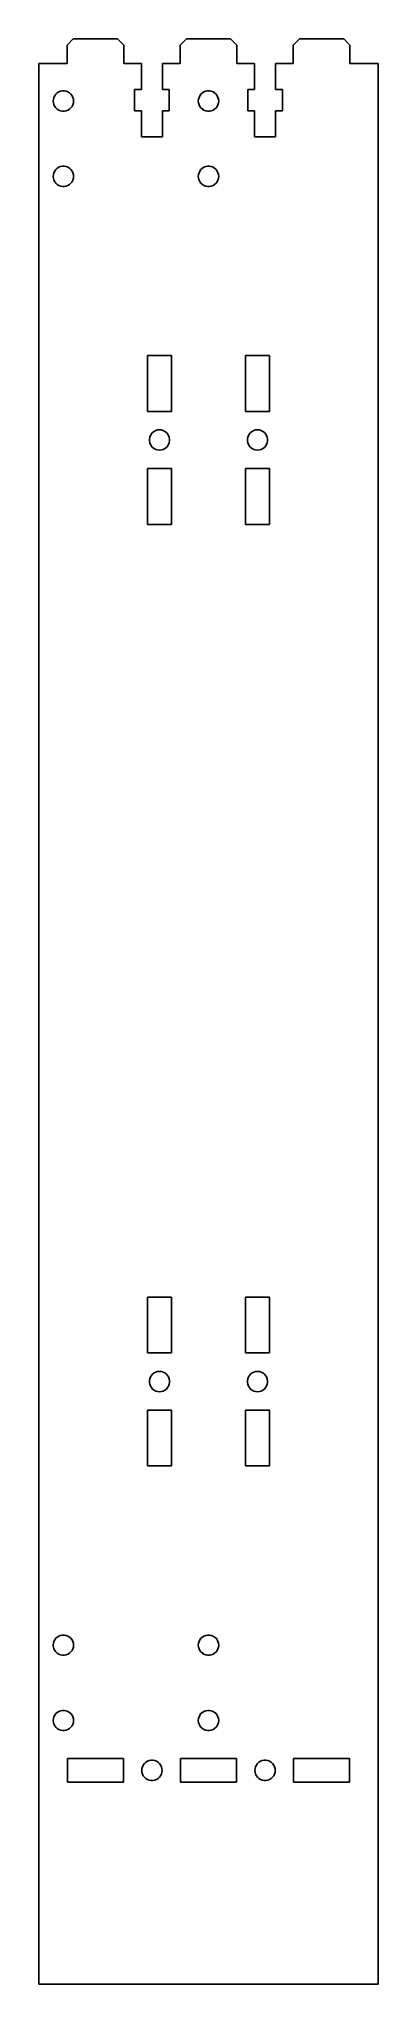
# Model space of a CAD drawing. Header units: metres. Extents: x -58 to 32, y -285 to 232.
import ezdxf

# ---------------------------------------------------------------- set-up
doc = ezdxf.new("R2010")
doc.units = ezdxf.units.M

msp = doc.modelspace()

# ---------------------------------------------------------------- linework, layer by layer
for p, q in [((-48.875, 231.5), (-50.5, 229.875)), ((-50.5, 229.875), (-50.5, 225)), ((-37.125, 231.5), (-48.875, 231.5)), ((-35.5, 229.875), (-37.125, 231.5)), ((-35.5, 225), (-35.5, 229.875)), ((-18.875, 231.5), (-20.5, 229.875)), ((-20.5, 229.875), (-20.5, 225)), ((-7.125, 231.5), (-18.875, 231.5)), ((-5.5, 229.875), (-7.125, 231.5)), ((-5.5, 225), (-5.5, 229.875)), ((11.125, 231.5), (9.5, 229.875)), ((9.5, 229.875), (9.5, 225)), ((22.875, 231.5), (11.125, 231.5)), ((24.5, 229.875), (22.875, 231.5)), ((24.5, 225), (24.5, 229.875)), ((-50.5, 225), (-58, 225)), ((-58, 225), (-58, -285)), ((-30.8, 225), (-35.5, 225)), ((-30.8, 218.1), (-30.8, 225)), ((-20.5, 225), (-25.2, 225)), ((-25.2, 225), (-25.2, 218.1)), ((-0.799988, 225), (-5.5, 225)), ((-0.799988, 218.1), (-0.799988, 225)), ((9.5, 225), (4.79999, 225)), ((4.79999, 225), (4.79999, 218.1)), ((32, 225), (24.5, 225)), ((32, -285), (32, 225)), ((-53.4953, 216.819), (-53.1271, 217.155)), ((-53.1271, 217.155), (-52.7035, 217.417)), ((-52.7035, 217.417), (-52.2389, 217.597)), ((-52.2389, 217.597), (-51.7491, 217.688)), ((-51.7491, 217.688), (-51.2509, 217.688)), ((-51.2509, 217.688), (-50.7611, 217.597)), ((-50.7611, 217.597), (-50.2965, 217.417)), ((-50.2965, 217.417), (-49.8729, 217.155)), ((-49.8729, 217.155), (-49.5047, 216.819)), ((-32.595, 212.4), (-32.595, 218.1)), ((-32.595, 218.1), (-30.8, 218.1)), ((-25.2, 218.1), (-23.405, 218.1)), ((-23.405, 218.1), (-23.405, 212.4)), ((-14.9953, 216.819), (-14.6271, 217.155)), ((-14.6271, 217.155), (-14.2035, 217.417)), ((-14.2035, 217.417), (-13.7389, 217.597)), ((-13.7389, 217.597), (-13.2491, 217.688)), ((-13.2491, 217.688), (-12.7509, 217.688)), ((-12.7509, 217.688), (-12.2611, 217.597)), ((-12.2611, 217.597), (-11.7965, 217.417)), ((-11.7965, 217.417), (-11.3729, 217.155)), ((-11.3729, 217.155), (-11.0047, 216.819)), ((-2.59499, 212.4), (-2.59499, 218.1)), ((-2.59499, 218.1), (-0.799988, 218.1)), ((4.79999, 218.1), (6.59499, 218.1)), ((6.59499, 218.1), (6.59499, 212.4)), ((-54.2, 215), (-54.154, 215.496)), ((-54.154, 214.504), (-54.2, 215)), ((-54.154, 215.496), (-54.0177, 215.975)), ((-54.0177, 214.025), (-54.154, 214.504)), ((-54.0177, 215.975), (-53.7956, 216.421)), ((-53.7956, 213.579), (-54.0177, 214.025)), ((-53.7956, 216.421), (-53.4953, 216.819)), ((-53.4953, 213.181), (-53.7956, 213.579)), ((-53.1271, 212.845), (-53.4953, 213.181)), ((-52.7035, 212.583), (-53.1271, 212.845)), ((-52.2389, 212.403), (-52.7035, 212.583)), ((-51.7491, 212.312), (-52.2389, 212.403)), ((-51.2509, 212.312), (-51.7491, 212.312)), ((-50.7611, 212.403), (-51.2509, 212.312)), ((-50.2965, 212.583), (-50.7611, 212.403)), ((-49.8729, 212.845), (-50.2965, 212.583)), ((-49.5047, 213.181), (-49.8729, 212.845)), ((-49.5047, 216.819), (-49.2044, 216.421)), ((-49.2044, 213.579), (-49.5047, 213.181)), ((-49.2044, 216.421), (-48.9823, 215.975)), ((-48.9823, 214.025), (-49.2044, 213.579)), ((-48.9823, 215.975), (-48.846, 215.496)), ((-48.846, 214.504), (-48.9823, 214.025)), ((-48.846, 215.496), (-48.8, 215)), ((-48.8, 215), (-48.846, 214.504)), ((-30.8, 212.4), (-32.595, 212.4)), ((-30.8, 205.5), (-30.8, 212.4)), ((-23.405, 212.4), (-25.2, 212.4)), ((-25.2, 212.4), (-25.2, 205.5)), ((-15.7, 215), (-15.654, 215.496)), ((-15.654, 214.504), (-15.7, 215)), ((-15.654, 215.496), (-15.5177, 215.975)), ((-15.5177, 214.025), (-15.654, 214.504)), ((-15.5177, 215.975), (-15.2956, 216.421)), ((-15.2956, 213.579), (-15.5177, 214.025)), ((-15.2956, 216.421), (-14.9953, 216.819)), ((-14.9953, 213.181), (-15.2956, 213.579)), ((-14.6271, 212.845), (-14.9953, 213.181)), ((-14.2035, 212.583), (-14.6271, 212.845)), ((-13.7389, 212.403), (-14.2035, 212.583)), ((-13.2491, 212.312), (-13.7389, 212.403)), ((-12.7509, 212.312), (-13.2491, 212.312)), ((-12.2611, 212.403), (-12.7509, 212.312)), ((-11.7965, 212.583), (-12.2611, 212.403)), ((-11.3729, 212.845), (-11.7965, 212.583)), ((-11.0047, 213.181), (-11.3729, 212.845)), ((-11.0047, 216.819), (-10.7044, 216.421)), ((-10.7044, 213.579), (-11.0047, 213.181)), ((-10.7044, 216.421), (-10.4823, 215.975)), ((-10.4823, 214.025), (-10.7044, 213.579)), ((-10.4823, 215.975), (-10.346, 215.496)), ((-10.346, 214.504), (-10.4823, 214.025)), ((-10.346, 215.496), (-10.3, 215)), ((-10.3, 215), (-10.346, 214.504)), ((-0.799988, 212.4), (-2.59499, 212.4)), ((-0.799988, 205.5), (-0.799988, 212.4)), ((6.59499, 212.4), (4.79999, 212.4)), ((4.79999, 212.4), (4.79999, 205.5)), ((-25.2, 205.5), (-30.8, 205.5)), ((4.79999, 205.5), (-0.799988, 205.5)), ((-54.0177, 195.975), (-53.7956, 196.421)), ((-53.7956, 196.421), (-53.4953, 196.819)), ((-53.4953, 196.819), (-53.1271, 197.155)), ((-53.1271, 197.155), (-52.7035, 197.417)), ((-52.7035, 197.417), (-52.2389, 197.597)), ((-52.2389, 197.597), (-51.7491, 197.688)), ((-51.7491, 197.688), (-51.2509, 197.688)), ((-51.2509, 197.688), (-50.7611, 197.597)), ((-50.7611, 197.597), (-50.2965, 197.417)), ((-50.2965, 197.417), (-49.8729, 197.155)), ((-49.8729, 197.155), (-49.5047, 196.819)), ((-49.5047, 196.819), (-49.2044, 196.421)), ((-49.2044, 196.421), (-48.9823, 195.975)), ((-15.5177, 195.975), (-15.2956, 196.421)), ((-15.2956, 196.421), (-14.9953, 196.819)), ((-14.9953, 196.819), (-14.6271, 197.155)), ((-14.6271, 197.155), (-14.2035, 197.417)), ((-14.2035, 197.417), (-13.7389, 197.597)), ((-13.7389, 197.597), (-13.2491, 197.688)), ((-13.2491, 197.688), (-12.7509, 197.688)), ((-12.7509, 197.688), (-12.2611, 197.597)), ((-12.2611, 197.597), (-11.7965, 197.417)), ((-11.7965, 197.417), (-11.3729, 197.155)), ((-11.3729, 197.155), (-11.0047, 196.819)), ((-11.0047, 196.819), (-10.7044, 196.421)), ((-10.7044, 196.421), (-10.4823, 195.975)), ((-54.2, 195), (-54.154, 195.496)), ((-54.154, 194.504), (-54.2, 195)), ((-54.154, 195.496), (-54.0177, 195.975)), ((-54.0177, 194.025), (-54.154, 194.504)), ((-53.7956, 193.579), (-54.0177, 194.025)), ((-53.4953, 193.181), (-53.7956, 193.579)), ((-53.1271, 192.845), (-53.4953, 193.181)), ((-52.7035, 192.583), (-53.1271, 192.845)), ((-52.2389, 192.403), (-52.7035, 192.583)), ((-51.7491, 192.312), (-52.2389, 192.403)), ((-51.2509, 192.312), (-51.7491, 192.312)), ((-50.7611, 192.403), (-51.2509, 192.312)), ((-50.2965, 192.583), (-50.7611, 192.403)), ((-49.8729, 192.845), (-50.2965, 192.583)), ((-49.5047, 193.181), (-49.8729, 192.845)), ((-49.2044, 193.579), (-49.5047, 193.181)), ((-48.9823, 194.025), (-49.2044, 193.579)), ((-48.9823, 195.975), (-48.846, 195.496)), ((-48.846, 194.504), (-48.9823, 194.025)), ((-48.846, 195.496), (-48.8, 195)), ((-48.8, 195), (-48.846, 194.504)), ((-15.7, 195), (-15.654, 195.496)), ((-15.654, 194.504), (-15.7, 195)), ((-15.654, 195.496), (-15.5177, 195.975)), ((-15.5177, 194.025), (-15.654, 194.504)), ((-15.2956, 193.579), (-15.5177, 194.025)), ((-14.9953, 193.181), (-15.2956, 193.579)), ((-14.6271, 192.845), (-14.9953, 193.181)), ((-14.2035, 192.583), (-14.6271, 192.845)), ((-13.7389, 192.403), (-14.2035, 192.583)), ((-13.2491, 192.312), (-13.7389, 192.403)), ((-12.7509, 192.312), (-13.2491, 192.312)), ((-12.2611, 192.403), (-12.7509, 192.312)), ((-11.7965, 192.583), (-12.2611, 192.403)), ((-11.3729, 192.845), (-11.7965, 192.583)), ((-11.0047, 193.181), (-11.3729, 192.845)), ((-10.7044, 193.579), (-11.0047, 193.181)), ((-10.4823, 194.025), (-10.7044, 193.579)), ((-10.4823, 195.975), (-10.346, 195.496)), ((-10.346, 194.504), (-10.4823, 194.025)), ((-10.346, 195.496), (-10.3, 195)), ((-10.3, 195), (-10.346, 194.504)), ((-29.175, 132.575), (-29.175, 147.425)), ((-29.175, 147.425), (-22.825, 147.425)), ((-22.825, 147.425), (-22.825, 132.575)), ((-3.17499, 132.575), (-3.17499, 147.425)), ((-3.17499, 147.425), (3.17499, 147.425)), ((3.17499, 147.425), (3.17499, 132.575)), ((-22.825, 132.575), (-29.175, 132.575)), ((3.17499, 132.575), (-3.17499, 132.575)), ((-28.6885, 125.249), (-28.5969, 125.739)), ((-28.6885, 124.751), (-28.6885, 125.249)), ((-28.5969, 124.261), (-28.6885, 124.751)), ((-28.5969, 125.739), (-28.4169, 126.203)), ((-28.4169, 123.797), (-28.5969, 124.261)), ((-28.4169, 126.203), (-28.1546, 126.627)), ((-28.1546, 126.627), (-27.819, 126.995)), ((-27.819, 126.995), (-27.4214, 127.296)), ((-27.4214, 127.296), (-26.9753, 127.518)), ((-26.9753, 127.518), (-26.4961, 127.654)), ((-26.4961, 127.654), (-26, 127.7)), ((-26, 127.7), (-25.5039, 127.654)), ((-25.5039, 127.654), (-25.0246, 127.518)), ((-25.0246, 127.518), (-24.5786, 127.296)), ((-24.5786, 127.296), (-24.181, 126.995)), ((-24.181, 126.995), (-23.8454, 126.627)), ((-23.8454, 126.627), (-23.5831, 126.203)), ((-23.5831, 126.203), (-23.4031, 125.739)), ((-23.4031, 124.261), (-23.5831, 123.797)), ((-23.4031, 125.739), (-23.3115, 125.249)), ((-23.3115, 124.751), (-23.4031, 124.261)), ((-23.3115, 125.249), (-23.3115, 124.751)), ((-2.68848, 125.249), (-2.59692, 125.739)), ((-2.68848, 124.751), (-2.68848, 125.249)), ((-2.59692, 124.261), (-2.68848, 124.751)), ((-2.59692, 125.739), (-2.41693, 126.203)), ((-2.41693, 123.797), (-2.59692, 124.261)), ((-2.41693, 126.203), (-2.15463, 126.627)), ((-2.15463, 126.627), (-1.81897, 126.995)), ((-1.81897, 126.995), (-1.42136, 127.296)), ((-1.42136, 127.296), (-0.975342, 127.518)), ((-0.975342, 127.518), (-0.496109, 127.654)), ((-0.496109, 127.654), (0, 127.7)), ((0, 127.7), (0.496109, 127.654)), ((0.496109, 127.654), (0.975342, 127.518)), ((0.975342, 127.518), (1.42136, 127.296)), ((1.42136, 127.296), (1.81897, 126.995)), ((1.81897, 126.995), (2.15463, 126.627)), ((2.15463, 126.627), (2.41693, 126.203)), ((2.41693, 126.203), (2.59692, 125.739)), ((2.59692, 124.261), (2.41693, 123.797)), ((2.59692, 125.739), (2.68848, 125.249)), ((2.68848, 124.751), (2.59692, 124.261)), ((2.68848, 125.249), (2.68848, 124.751)), ((-28.1546, 123.373), (-28.4169, 123.797)), ((-27.819, 123.005), (-28.1546, 123.373)), ((-27.4214, 122.704), (-27.819, 123.005)), ((-26.9753, 122.482), (-27.4214, 122.704)), ((-26.4961, 122.346), (-26.9753, 122.482)), ((-26, 122.3), (-26.4961, 122.346)), ((-25.5039, 122.346), (-26, 122.3)), ((-25.0246, 122.482), (-25.5039, 122.346)), ((-24.5786, 122.704), (-25.0246, 122.482)), ((-24.181, 123.005), (-24.5786, 122.704)), ((-23.8454, 123.373), (-24.181, 123.005)), ((-23.5831, 123.797), (-23.8454, 123.373)), ((-2.15463, 123.373), (-2.41693, 123.797)), ((-1.81897, 123.005), (-2.15463, 123.373)), ((-1.42136, 122.704), (-1.81897, 123.005)), ((-0.975342, 122.482), (-1.42136, 122.704)), ((-0.496109, 122.346), (-0.975342, 122.482)), ((0, 122.3), (-0.496109, 122.346)), ((0.496109, 122.346), (0, 122.3)), ((0.975342, 122.482), (0.496109, 122.346)), ((1.42136, 122.704), (0.975342, 122.482)), ((1.81897, 123.005), (1.42136, 122.704)), ((2.15463, 123.373), (1.81897, 123.005)), ((2.41693, 123.797), (2.15463, 123.373)), ((-29.175, 102.575), (-29.175, 117.425)), ((-29.175, 117.425), (-22.825, 117.425)), ((-22.825, 117.425), (-22.825, 102.575)), ((-3.17499, 102.575), (-3.17499, 117.425)), ((-3.17499, 117.425), (3.17499, 117.425)), ((3.17499, 117.425), (3.17499, 102.575)), ((-22.825, 102.575), (-29.175, 102.575)), ((3.17499, 102.575), (-3.17499, 102.575)), ((-29.175, -117.425), (-29.175, -102.575)), ((-29.175, -102.575), (-22.825, -102.575)), ((-22.825, -102.575), (-22.825, -117.425)), ((-3.17499, -117.425), (-3.17499, -102.575)), ((-3.17499, -102.575), (3.17499, -102.575)), ((3.17499, -102.575), (3.17499, -117.425)), ((-22.825, -117.425), (-29.175, -117.425)), ((3.17499, -117.425), (-3.17499, -117.425)), ((-28.5969, -124.261), (-28.4169, -123.797)), ((-28.4169, -123.797), (-28.1546, -123.373)), ((-28.1546, -123.373), (-27.819, -123.005)), ((-27.819, -123.005), (-27.4214, -122.704)), ((-27.4214, -122.704), (-26.9753, -122.482)), ((-26.9753, -122.482), (-26.4961, -122.346)), ((-26.4961, -122.346), (-26, -122.3)), ((-26, -122.3), (-25.5039, -122.346)), ((-25.5039, -122.346), (-25.0246, -122.482)), ((-25.0246, -122.482), (-24.5786, -122.704)), ((-24.5786, -122.704), (-24.181, -123.005)), ((-24.181, -123.005), (-23.8454, -123.373)), ((-23.8454, -123.373), (-23.5831, -123.797)), ((-23.5831, -123.797), (-23.4031, -124.261)), ((-2.59692, -124.261), (-2.41693, -123.797)), ((-2.41693, -123.797), (-2.15463, -123.373)), ((-2.15463, -123.373), (-1.81897, -123.005)), ((-1.81897, -123.005), (-1.42136, -122.704)), ((-1.42136, -122.704), (-0.975342, -122.482)), ((-0.975342, -122.482), (-0.496109, -122.346)), ((-0.496109, -122.346), (0, -122.3)), ((0, -122.3), (0.496109, -122.346)), ((0.496109, -122.346), (0.975342, -122.482)), ((0.975342, -122.482), (1.42136, -122.704)), ((1.42136, -122.704), (1.81897, -123.005)), ((1.81897, -123.005), (2.15463, -123.373)), ((2.15463, -123.373), (2.41693, -123.797)), ((2.41693, -123.797), (2.59692, -124.261)), ((-28.6885, -124.751), (-28.5969, -124.261)), ((-28.6885, -125.249), (-28.6885, -124.751)), ((-28.5969, -125.739), (-28.6885, -125.249)), ((-28.4169, -126.203), (-28.5969, -125.739)), ((-28.1546, -126.627), (-28.4169, -126.203)), ((-27.819, -126.995), (-28.1546, -126.627)), ((-27.4214, -127.296), (-27.819, -126.995)), ((-26.9753, -127.518), (-27.4214, -127.296)), ((-26.4961, -127.654), (-26.9753, -127.518)), ((-26, -127.7), (-26.4961, -127.654)), ((-25.5039, -127.654), (-26, -127.7)), ((-25.0246, -127.518), (-25.5039, -127.654)), ((-24.5786, -127.296), (-25.0246, -127.518)), ((-24.181, -126.995), (-24.5786, -127.296)), ((-23.8454, -126.627), (-24.181, -126.995)), ((-23.5831, -126.203), (-23.8454, -126.627)), ((-23.4031, -125.739), (-23.5831, -126.203)), ((-23.4031, -124.261), (-23.3115, -124.751)), ((-23.3115, -125.249), (-23.4031, -125.739)), ((-23.3115, -124.751), (-23.3115, -125.249)), ((-2.68848, -124.751), (-2.59692, -124.261)), ((-2.68848, -125.249), (-2.68848, -124.751)), ((-2.59692, -125.739), (-2.68848, -125.249)), ((-2.41693, -126.203), (-2.59692, -125.739)), ((-2.15463, -126.627), (-2.41693, -126.203)), ((-1.81897, -126.995), (-2.15463, -126.627)), ((-1.42136, -127.296), (-1.81897, -126.995)), ((-0.975342, -127.518), (-1.42136, -127.296)), ((-0.496109, -127.654), (-0.975342, -127.518)), ((0, -127.7), (-0.496109, -127.654)), ((0.496109, -127.654), (0, -127.7)), ((0.975342, -127.518), (0.496109, -127.654)), ((1.42136, -127.296), (0.975342, -127.518)), ((1.81897, -126.995), (1.42136, -127.296)), ((2.15463, -126.627), (1.81897, -126.995)), ((2.41693, -126.203), (2.15463, -126.627)), ((2.59692, -125.739), (2.41693, -126.203)), ((2.59692, -124.261), (2.68848, -124.751)), ((2.68848, -125.249), (2.59692, -125.739)), ((2.68848, -124.751), (2.68848, -125.249)), ((-29.175, -147.425), (-29.175, -132.575)), ((-29.175, -132.575), (-22.825, -132.575)), ((-22.825, -132.575), (-22.825, -147.425)), ((-3.17499, -147.425), (-3.17499, -132.575)), ((-3.17499, -132.575), (3.17499, -132.575)), ((3.17499, -132.575), (3.17499, -147.425)), ((-22.825, -147.425), (-29.175, -147.425)), ((3.17499, -147.425), (-3.17499, -147.425)), ((-54.2, -195), (-54.154, -194.504)), ((-54.154, -195.496), (-54.2, -195)), ((-54.154, -194.504), (-54.0177, -194.025)), ((-54.0177, -195.975), (-54.154, -195.496)), ((-54.0177, -194.025), (-53.7956, -193.579)), ((-53.7956, -196.421), (-54.0177, -195.975)), ((-53.7956, -193.579), (-53.4953, -193.181)), ((-53.4953, -193.181), (-53.1271, -192.845)), ((-53.1271, -192.845), (-52.7035, -192.583)), ((-52.7035, -192.583), (-52.2389, -192.403)), ((-52.2389, -192.403), (-51.7491, -192.312)), ((-51.7491, -192.312), (-51.2509, -192.312)), ((-51.2509, -192.312), (-50.7611, -192.403)), ((-50.7611, -192.403), (-50.2965, -192.583)), ((-50.2965, -192.583), (-49.8729, -192.845)), ((-49.8729, -192.845), (-49.5047, -193.181)), ((-49.5047, -193.181), (-49.2044, -193.579)), ((-49.2044, -193.579), (-48.9823, -194.025)), ((-48.9823, -195.975), (-49.2044, -196.421)), ((-48.9823, -194.025), (-48.846, -194.504)), ((-48.846, -195.496), (-48.9823, -195.975)), ((-48.846, -194.504), (-48.8, -195)), ((-48.8, -195), (-48.846, -195.496)), ((-15.7, -195), (-15.654, -194.504)), ((-15.654, -195.496), (-15.7, -195)), ((-15.654, -194.504), (-15.5177, -194.025)), ((-15.5177, -195.975), (-15.654, -195.496)), ((-15.5177, -194.025), (-15.2956, -193.579)), ((-15.2956, -196.421), (-15.5177, -195.975)), ((-15.2956, -193.579), (-14.9953, -193.181)), ((-14.9953, -193.181), (-14.6271, -192.845)), ((-14.6271, -192.845), (-14.2035, -192.583)), ((-14.2035, -192.583), (-13.7389, -192.403)), ((-13.7389, -192.403), (-13.2491, -192.312)), ((-13.2491, -192.312), (-12.7509, -192.312)), ((-12.7509, -192.312), (-12.2611, -192.403)), ((-12.2611, -192.403), (-11.7965, -192.583)), ((-11.7965, -192.583), (-11.3729, -192.845)), ((-11.3729, -192.845), (-11.0047, -193.181)), ((-11.0047, -193.181), (-10.7044, -193.579)), ((-10.7044, -193.579), (-10.4823, -194.025)), ((-10.4823, -195.975), (-10.7044, -196.421)), ((-10.4823, -194.025), (-10.346, -194.504)), ((-10.346, -195.496), (-10.4823, -195.975)), ((-10.346, -194.504), (-10.3, -195)), ((-10.3, -195), (-10.346, -195.496)), ((-53.4953, -196.819), (-53.7956, -196.421)), ((-53.1271, -197.155), (-53.4953, -196.819)), ((-52.7035, -197.417), (-53.1271, -197.155)), ((-52.2389, -197.597), (-52.7035, -197.417)), ((-51.7491, -197.688), (-52.2389, -197.597)), ((-51.2509, -197.688), (-51.7491, -197.688)), ((-50.7611, -197.597), (-51.2509, -197.688)), ((-50.2965, -197.417), (-50.7611, -197.597)), ((-49.8729, -197.155), (-50.2965, -197.417)), ((-49.5047, -196.819), (-49.8729, -197.155)), ((-49.2044, -196.421), (-49.5047, -196.819)), ((-14.9953, -196.819), (-15.2956, -196.421)), ((-14.6271, -197.155), (-14.9953, -196.819)), ((-14.2035, -197.417), (-14.6271, -197.155)), ((-13.7389, -197.597), (-14.2035, -197.417)), ((-13.2491, -197.688), (-13.7389, -197.597)), ((-12.7509, -197.688), (-13.2491, -197.688)), ((-12.2611, -197.597), (-12.7509, -197.688)), ((-11.7965, -197.417), (-12.2611, -197.597)), ((-11.3729, -197.155), (-11.7965, -197.417)), ((-11.0047, -196.819), (-11.3729, -197.155)), ((-10.7044, -196.421), (-11.0047, -196.819)), ((-54.2, -215), (-54.154, -214.504)), ((-54.154, -215.496), (-54.2, -215)), ((-54.154, -214.504), (-54.0177, -214.025)), ((-54.0177, -215.975), (-54.154, -215.496)), ((-54.0177, -214.025), (-53.7956, -213.579)), ((-53.7956, -216.421), (-54.0177, -215.975)), ((-53.7956, -213.579), (-53.4953, -213.181)), ((-53.4953, -216.819), (-53.7956, -216.421)), ((-53.4953, -213.181), (-53.1271, -212.845)), ((-53.1271, -217.155), (-53.4953, -216.819)), ((-53.1271, -212.845), (-52.7035, -212.583)), ((-52.7035, -212.583), (-52.2389, -212.403)), ((-52.2389, -212.403), (-51.7491, -212.312)), ((-51.7491, -212.312), (-51.2509, -212.312)), ((-51.2509, -212.312), (-50.7611, -212.403)), ((-50.7611, -212.403), (-50.2965, -212.583)), ((-50.2965, -212.583), (-49.8729, -212.845)), ((-49.8729, -212.845), (-49.5047, -213.181)), ((-49.5047, -216.819), (-49.8729, -217.155)), ((-49.5047, -213.181), (-49.2044, -213.579)), ((-49.2044, -216.421), (-49.5047, -216.819)), ((-49.2044, -213.579), (-48.9823, -214.025)), ((-48.9823, -215.975), (-49.2044, -216.421)), ((-48.9823, -214.025), (-48.846, -214.504)), ((-48.846, -215.496), (-48.9823, -215.975)), ((-48.846, -214.504), (-48.8, -215)), ((-48.8, -215), (-48.846, -215.496)), ((-15.7, -215), (-15.654, -214.504)), ((-15.654, -215.496), (-15.7, -215)), ((-15.654, -214.504), (-15.5177, -214.025)), ((-15.5177, -215.975), (-15.654, -215.496)), ((-15.5177, -214.025), (-15.2956, -213.579)), ((-15.2956, -216.421), (-15.5177, -215.975)), ((-15.2956, -213.579), (-14.9953, -213.181)), ((-14.9953, -216.819), (-15.2956, -216.421)), ((-14.9953, -213.181), (-14.6271, -212.845)), ((-14.6271, -217.155), (-14.9953, -216.819)), ((-14.6271, -212.845), (-14.2035, -212.583)), ((-14.2035, -212.583), (-13.7389, -212.403)), ((-13.7389, -212.403), (-13.2491, -212.312)), ((-13.2491, -212.312), (-12.7509, -212.312)), ((-12.7509, -212.312), (-12.2611, -212.403)), ((-12.2611, -212.403), (-11.7965, -212.583)), ((-11.7965, -212.583), (-11.3729, -212.845)), ((-11.3729, -212.845), (-11.0047, -213.181)), ((-11.0047, -216.819), (-11.3729, -217.155)), ((-11.0047, -213.181), (-10.7044, -213.579)), ((-10.7044, -216.421), (-11.0047, -216.819)), ((-10.7044, -213.579), (-10.4823, -214.025)), ((-10.4823, -215.975), (-10.7044, -216.421)), ((-10.4823, -214.025), (-10.346, -214.504)), ((-10.346, -215.496), (-10.4823, -215.975)), ((-10.346, -214.504), (-10.3, -215)), ((-10.3, -215), (-10.346, -215.496)), ((-52.7035, -217.417), (-53.1271, -217.155)), ((-52.2389, -217.597), (-52.7035, -217.417)), ((-51.7491, -217.688), (-52.2389, -217.597)), ((-51.2509, -217.688), (-51.7491, -217.688)), ((-50.7611, -217.597), (-51.2509, -217.688)), ((-50.2965, -217.417), (-50.7611, -217.597)), ((-49.8729, -217.155), (-50.2965, -217.417)), ((-14.2035, -217.417), (-14.6271, -217.155)), ((-13.7389, -217.597), (-14.2035, -217.417)), ((-13.2491, -217.688), (-13.7389, -217.597)), ((-12.7509, -217.688), (-13.2491, -217.688)), ((-12.2611, -217.597), (-12.7509, -217.688)), ((-11.7965, -217.417), (-12.2611, -217.597)), ((-11.3729, -217.155), (-11.7965, -217.417)), ((-50.425, -231.425), (-50.425, -225.075)), ((-50.425, -225.075), (-35.575, -225.075)), ((-35.575, -225.075), (-35.575, -231.425)), ((-30.5177, -227.275), (-30.2956, -226.829)), ((-30.2956, -226.829), (-29.9953, -226.431)), ((-29.9953, -226.431), (-29.6271, -226.095)), ((-29.6271, -226.095), (-29.2035, -225.833)), ((-29.2035, -225.833), (-28.7389, -225.653)), ((-28.7389, -225.653), (-28.2491, -225.562)), ((-28.2491, -225.562), (-27.7509, -225.562)), ((-27.7509, -225.562), (-27.2611, -225.653)), ((-27.2611, -225.653), (-26.7965, -225.833)), ((-26.7965, -225.833), (-26.3729, -226.095)), ((-26.3729, -226.095), (-26.0047, -226.431)), ((-26.0047, -226.431), (-25.7044, -226.829)), ((-25.7044, -226.829), (-25.4823, -227.275)), ((-20.425, -231.425), (-20.425, -225.075)), ((-20.425, -225.075), (-5.575, -225.075)), ((-5.575, -225.075), (-5.575, -231.425)), ((-0.51767, -227.275), (-0.295578, -226.829)), ((-0.295578, -226.829), (0.004669, -226.431)), ((0.004669, -226.431), (0.372879, -226.095)), ((0.372879, -226.095), (0.796494, -225.833)), ((0.796494, -225.833), (1.26111, -225.653)), ((1.26111, -225.653), (1.75087, -225.562)), ((1.75087, -225.562), (2.24911, -225.562)), ((2.24911, -225.562), (2.73888, -225.653)), ((2.73888, -225.653), (3.20349, -225.833)), ((3.20349, -225.833), (3.62711, -226.095)), ((3.62711, -226.095), (3.99532, -226.431)), ((3.99532, -226.431), (4.29558, -226.829)), ((4.29558, -226.829), (4.51767, -227.275)), ((9.575, -231.425), (9.575, -225.075)), ((9.575, -225.075), (24.425, -225.075)), ((24.425, -225.075), (24.425, -231.425)), ((-35.575, -231.425), (-50.425, -231.425)), ((-30.7, -228.25), (-30.654, -227.754)), ((-30.654, -228.746), (-30.7, -228.25)), ((-30.654, -227.754), (-30.5177, -227.275)), ((-30.5177, -229.225), (-30.654, -228.746)), ((-30.2956, -229.671), (-30.5177, -229.225)), ((-29.9953, -230.069), (-30.2956, -229.671)), ((-29.6271, -230.405), (-29.9953, -230.069)), ((-29.2035, -230.667), (-29.6271, -230.405)), ((-28.7389, -230.847), (-29.2035, -230.667)), ((-28.2491, -230.938), (-28.7389, -230.847)), ((-27.7509, -230.938), (-28.2491, -230.938)), ((-27.2611, -230.847), (-27.7509, -230.938)), ((-26.7965, -230.667), (-27.2611, -230.847)), ((-26.3729, -230.405), (-26.7965, -230.667)), ((-26.0047, -230.069), (-26.3729, -230.405)), ((-25.7044, -229.671), (-26.0047, -230.069)), ((-25.4823, -229.225), (-25.7044, -229.671)), ((-25.4823, -227.275), (-25.346, -227.754)), ((-25.346, -228.746), (-25.4823, -229.225)), ((-25.346, -227.754), (-25.3, -228.25)), ((-25.3, -228.25), (-25.346, -228.746)), ((-5.575, -231.425), (-20.425, -231.425)), ((-0.699997, -228.25), (-0.654022, -227.754)), ((-0.654022, -228.746), (-0.699997, -228.25)), ((-0.654022, -227.754), (-0.51767, -227.275)), ((-0.51767, -229.225), (-0.654022, -228.746)), ((-0.295578, -229.671), (-0.51767, -229.225)), ((0.004669, -230.069), (-0.295578, -229.671)), ((0.372879, -230.405), (0.004669, -230.069)), ((0.796494, -230.667), (0.372879, -230.405)), ((1.26111, -230.847), (0.796494, -230.667)), ((1.75087, -230.938), (1.26111, -230.847)), ((2.24911, -230.938), (1.75087, -230.938)), ((2.73888, -230.847), (2.24911, -230.938)), ((3.20349, -230.667), (2.73888, -230.847)), ((3.62711, -230.405), (3.20349, -230.667)), ((3.99532, -230.069), (3.62711, -230.405)), ((4.29558, -229.671), (3.99532, -230.069)), ((4.51767, -229.225), (4.29558, -229.671)), ((4.51767, -227.275), (4.65402, -227.754)), ((4.65402, -228.746), (4.51767, -229.225)), ((4.65402, -227.754), (4.7, -228.25)), ((4.7, -228.25), (4.65402, -228.746)), ((24.425, -231.425), (9.575, -231.425)), ((-58, -285), (32, -285))]:
    msp.add_line(p, q)

doc.saveas('drawing.dxf')
